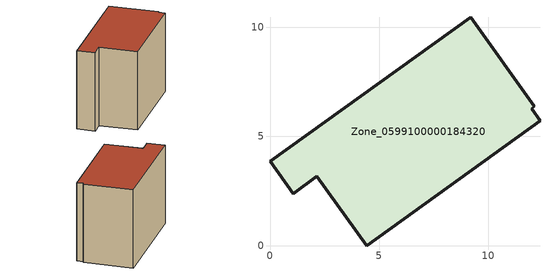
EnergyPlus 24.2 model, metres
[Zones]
Zone_0599100000184320
 floor ground (C_G): 9.2,10.45 12.1,6.39 11.98,6.27 12.36,5.71 4.42,0 2.15,3.17 1.06,2.38 0,3.86 z0
 wall outside (C_F): 0,3.86 1.06,2.38 2.15,3.17 4.42,0 12.36,5.71 11.98,6.27 12.1,6.39 9.2,10.45 0,3.86 z0:8.17
 roof outside (C_R): 12.1,6.39 9.2,10.45 0,3.86 1.06,2.38 2.15,3.17 4.42,0 12.36,5.71 11.98,6.27 z8.17
[BUILDING]
Pand.0599100000184320: North Axis=0; Terrain=City; Loads Convergence Tolerance Value=0.04; Temperature Convergence Tolerance Value=0.4; Solar Distribution=FullExterior; Maximum Number of Warmup Days=25; Minimum Number of Warmup Days=1
[Site:Location]
Rotterdam.The.Hague.AP_ZH_NLD Design_Conditions: Latitude=51.96; Longitude=4.45; Time Zone=1; Elevation=-4.5
[SITE:GROUNDTEMPERATURE:BUILDINGSURFACE]
18, 18, 18, 18, 18, 18, 18, 18, 18, 18, 18, 18
[MATERIAL] Thermal Absorptance=0.9; Solar Absorptance=0.7; Visible Absorptance=0.7
Name | Roughness | Thickness | Conductivity | Density | Specific Heat
G.TI.1975-1991 | MediumSmooth | 0.15 | 0.288461 | 540 | 1210
F.TI.1975-1991 | Rough | 0.3 | 0.230769 | 1920 | 840
R.TI.1975-1991 | MediumRough | 0.2 | 0.153846 | 1500 | 1000
[CONSTRUCTION]
C_G: G.TI.1975-1991
C_F: F.TI.1975-1991
C_R: R.TI.1975-1991
[ZONE]
Zone_0599100000184320: Type=1; Multiplier=1; Ceiling Height=Autocalculate; Volume=Autocalculate; Floor Area=autocalculate; Part of Total Floor Area=Yes
[ZONEINFILTRATION:DESIGNFLOWRATE]
Infil_Zone_0599100000184320: Zone or ZoneList or Space or SpaceList=Zone_0599100000184320; Schedule=AlwaysOn; Design Flow Rate Calculation Method=Flow/Area; Flow Rate per Floor Area=0.003; Constant Term Coefficient=1; Temperature Term Coefficient=0; Velocity Term Coefficient=0; Velocity Squared Term Coefficient=0
[HVACTEMPLATE:ZONE:IDEALLOADSAIRSYSTEM]
Zone_0599100000184320: Maximum Heating Supply Air Temperature=50; Minimum Cooling Supply Air Temperature=13; Maximum Heating Supply Air Humidity Ratio=0.0156; Minimum Cooling Supply Air Humidity Ratio=0.0077; Heating Limit=NoLimit; Cooling Limit=NoLimit; Dehumidification Control Type=ConstantSensibleHeatRatio; Cooling Sensible Heat Ratio=0.7; Dehumidification Setpoint=60; Humidification Control Type=None; Humidification Setpoint=30; Outdoor Air Method=None; Outdoor Air Flow Rate per Person=0.00944; Outdoor Air Flow Rate per Zone Floor Area=0; Outdoor Air Flow Rate per Zone=0; Demand Controlled Ventilation Type=None; Outdoor Air Economizer Type=NoEconomizer; Heat Recovery Type=None; Sensible Heat Recovery Effectiveness=0.7; Latent Heat Recovery Effectiveness=0.65
[ZONECONTROL:THERMOSTAT]
ThermostatControl_Zone_0599100000184320: Zone or ZoneList=Zone_0599100000184320; Control Type Schedule=DualSetpointControlType; Control 1=Thermostat_Zone_0599100000184320; Temperature Difference Between Cutout And Setpoint=0
[THERMOSTATSETPOINT:DUALSETPOINT]
Thermostat_Zone_0599100000184320: Heating Setpoint Temperature Schedule=HeatingSetpoint_Zone_0599100000184320; Cooling Setpoint Temperature Schedule=CoolingSetpoint_Zone_0599100000184320
[SCHEDULE:COMPACT]
HeatingSetpoint_Zone_0599100000184320: Through: 12/31, For: AllDays, Until: 24:00, 21
CoolingSetpoint_Zone_0599100000184320: Through: 12/31, For: AllDays, Until: 24:00, 24
DualSetpointControlType: Through: 12/31, For: AllDays, Until: 24:00, 4
AlwaysOn: Through: 12/31, For: AllDays, Until: 24:00, 1
